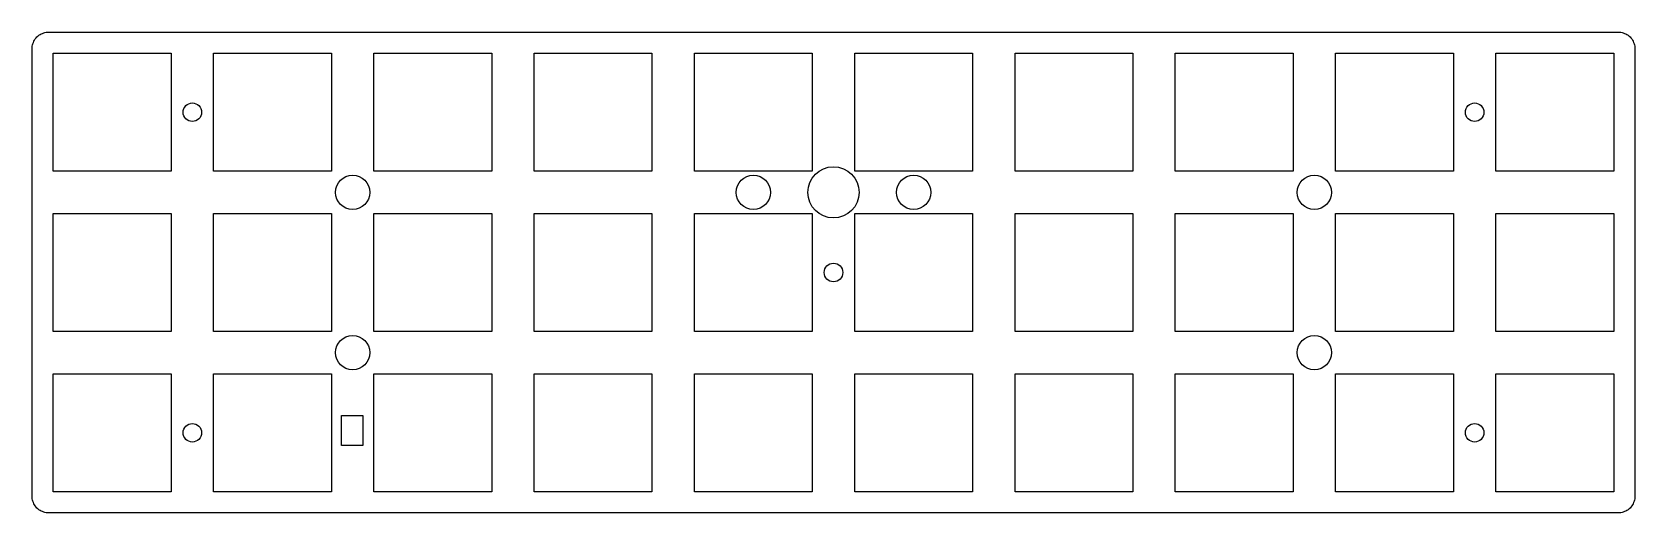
# Model space of a CAD drawing. Extents: x 0 to 191, y 0 to 57.
import ezdxf

# ---------------------------------------------------------------- set-up
doc = ezdxf.new("R2010")
doc.units = 0
doc.header["$MEASUREMENT"] = 0

msp = doc.modelspace()

# ---------------------------------------------------------------- linework, layer by layer
at = {"color": 0}
for p, q in [((1.05006, 57.113), (1.18787, 57.1899)), ((1.18787, 57.1899), (1.32981, 57.2548)), ((1.32981, 57.2548), (1.47588, 57.3098)), ((1.47588, 57.3098), (1.62884, 57.3525)), ((1.62884, 57.3525), (1.7818, 57.3828)), ((1.7818, 57.3828), (1.9389, 57.4008)), ((1.9389, 57.4008), (2.096, 57.4075)), ((2.096, 57.4075), (188.597, 57.4075)), ((188.597, 57.4075), (188.753, 57.4008)), ((188.753, 57.4008), (188.908, 57.3828)), ((188.908, 57.3828), (189.063, 57.3525)), ((189.063, 57.3525), (189.214, 57.3098)), ((189.214, 57.3098), (189.362, 57.2548)), ((189.362, 57.2548), (189.504, 57.1899)), ((189.504, 57.1899), (189.64, 57.113)), ((0.095085, 55.4069), (0.101975, 55.5639)), ((0.095085, 2.25723), (0.095085, 55.4069)), ((0.101975, 55.5639), (0.119889, 55.7209)), ((0.119889, 55.7209), (0.150206, 55.874)), ((0.150206, 55.874), (0.192925, 56.0268)), ((0.192925, 56.0268), (0.248047, 56.1728)), ((0.248047, 56.1728), (0.312815, 56.315)), ((0.312815, 56.315), (0.389985, 56.4526)), ((0.389985, 56.4526), (0.4768, 56.5838)), ((0.4768, 56.5838), (0.574643, 56.7062)), ((0.574643, 56.7062), (0.680752, 56.8219)), ((0.680752, 56.8219), (0.796505, 56.9281)), ((0.796505, 56.9281), (0.919152, 57.0258)), ((0.919152, 57.0258), (1.05006, 57.113)), ((189.64, 57.113), (189.771, 57.0258)), ((189.771, 57.0258), (189.895, 56.9281)), ((189.895, 56.9281), (190.011, 56.8219)), ((190.011, 56.8219), (190.117, 56.7062)), ((190.117, 56.7062), (190.215, 56.5838)), ((190.215, 56.5838), (190.302, 56.4526)), ((190.302, 56.4526), (190.379, 56.315)), ((190.379, 56.315), (190.444, 56.1728)), ((190.444, 56.1728), (190.499, 56.0268)), ((190.499, 56.0268), (190.54, 55.874)), ((190.54, 55.874), (190.572, 55.7209)), ((190.572, 55.7209), (190.59, 55.5639)), ((190.59, 55.5639), (190.596, 55.4069)), ((190.596, 55.4069), (190.596, 2.25723)), ((2.62103, 54.8816), (16.6205, 54.8816)), ((2.62103, 40.8824), (2.62103, 54.8816)), ((16.6205, 54.8816), (16.6205, 40.8824)), ((21.671, 54.8816), (35.6704, 54.8816)), ((21.671, 40.8824), (21.671, 54.8816)), ((35.6704, 54.8816), (35.6704, 40.8824)), ((40.7211, 54.8816), (54.7204, 54.8816)), ((40.7211, 40.8824), (40.7211, 54.8816)), ((54.7204, 54.8816), (54.7204, 40.8824)), ((59.7711, 54.8816), (73.7704, 54.8816)), ((59.7711, 40.8824), (59.7711, 54.8816)), ((73.7704, 54.8816), (73.7704, 40.8824)), ((78.8211, 54.8816), (92.8204, 54.8816)), ((78.8211, 40.8824), (78.8211, 54.8816)), ((92.8204, 54.8816), (92.8204, 40.8824)), ((97.8697, 54.8816), (111.869, 54.8816)), ((97.8697, 40.8824), (97.8697, 54.8816)), ((111.869, 54.8816), (111.869, 40.8824)), ((116.92, 54.8816), (130.92, 54.8816)), ((116.92, 40.8824), (116.92, 54.8816)), ((130.92, 54.8816), (130.92, 40.8824)), ((135.971, 54.8816), (149.97, 54.8816)), ((135.971, 40.8824), (135.971, 54.8816)), ((149.97, 54.8816), (149.97, 40.8824)), ((155.021, 54.8816), (169.02, 54.8816)), ((155.021, 40.8824), (155.021, 54.8816)), ((169.02, 54.8816), (169.02, 40.8824)), ((174.071, 54.8816), (188.07, 54.8816)), ((174.071, 40.8824), (174.071, 54.8816)), ((188.07, 54.8816), (188.07, 40.8824)), ((16.6205, 40.8824), (2.62103, 40.8824)), ((35.6704, 40.8824), (21.671, 40.8824)), ((54.7204, 40.8824), (40.7211, 40.8824)), ((73.7704, 40.8824), (59.7711, 40.8824)), ((92.8204, 40.8824), (78.8211, 40.8824)), ((111.869, 40.8824), (97.8697, 40.8824)), ((130.92, 40.8824), (116.92, 40.8824)), ((149.97, 40.8824), (135.971, 40.8824)), ((169.02, 40.8824), (155.021, 40.8824)), ((188.07, 40.8824), (174.071, 40.8824)), ((2.62103, 35.8316), (16.6205, 35.8316)), ((2.62103, 21.8323), (2.62103, 35.8316)), ((16.6205, 35.8316), (16.6205, 21.8323)), ((21.671, 35.8316), (35.6704, 35.8316)), ((21.671, 21.8323), (21.671, 35.8316)), ((35.6704, 35.8316), (35.6704, 21.8323)), ((40.7211, 35.8316), (54.7204, 35.8316)), ((40.7211, 21.8323), (40.7211, 35.8316)), ((54.7204, 35.8316), (54.7204, 21.8323)), ((59.7711, 35.8316), (73.7704, 35.8316)), ((59.7711, 21.8323), (59.7711, 35.8316)), ((73.7704, 35.8316), (73.7704, 21.8323)), ((78.8211, 35.8316), (92.8204, 35.8316)), ((78.8211, 21.8323), (78.8211, 35.8316)), ((92.8204, 35.8316), (92.8204, 21.8323)), ((97.8697, 35.8316), (111.869, 35.8316)), ((97.8697, 21.8323), (97.8697, 35.8316)), ((111.869, 35.8316), (111.869, 21.8323)), ((116.92, 35.8316), (130.92, 35.8316)), ((116.92, 21.8323), (116.92, 35.8316)), ((130.92, 35.8316), (130.92, 21.8323)), ((135.971, 35.8316), (149.97, 35.8316)), ((135.971, 21.8323), (135.971, 35.8316)), ((149.97, 35.8316), (149.97, 21.8323)), ((155.021, 35.8316), (169.02, 35.8316)), ((155.021, 21.8323), (155.021, 35.8316)), ((169.02, 35.8316), (169.02, 21.8323)), ((174.071, 35.8316), (188.07, 35.8316)), ((174.071, 21.8323), (174.071, 35.8316)), ((188.07, 35.8316), (188.07, 21.8323)), ((16.6205, 21.8323), (2.62103, 21.8323)), ((35.6704, 21.8323), (21.671, 21.8323)), ((54.7204, 21.8323), (40.7211, 21.8323)), ((73.7704, 21.8323), (59.7711, 21.8323)), ((92.8204, 21.8323), (78.8211, 21.8323)), ((111.869, 21.8323), (97.8697, 21.8323)), ((130.92, 21.8323), (116.92, 21.8323)), ((149.97, 21.8323), (135.971, 21.8323)), ((169.02, 21.8323), (155.021, 21.8323)), ((188.07, 21.8323), (174.071, 21.8323)), ((2.62103, 16.7817), (16.6205, 16.7817)), ((2.62103, 2.78226), (2.62103, 16.7817)), ((16.6205, 16.7817), (16.6205, 2.78226)), ((21.671, 16.7817), (35.6704, 16.7817)), ((21.671, 2.78226), (21.671, 16.7817)), ((35.6704, 16.7817), (35.6704, 2.78226)), ((40.7211, 16.7817), (54.7204, 16.7817)), ((40.7211, 2.78226), (40.7211, 16.7817)), ((54.7204, 16.7817), (54.7204, 2.78226)), ((59.7711, 16.7817), (73.7704, 16.7817)), ((59.7711, 2.78226), (59.7711, 16.7817)), ((73.7704, 16.7817), (73.7704, 2.78226)), ((78.8211, 16.7817), (92.8204, 16.7817)), ((78.8211, 2.78226), (78.8211, 16.7817)), ((92.8204, 16.7817), (92.8204, 2.78226)), ((97.8697, 16.7817), (111.869, 16.7817)), ((97.8697, 2.78226), (97.8697, 16.7817)), ((111.869, 16.7817), (111.869, 2.78226)), ((116.92, 16.7817), (130.92, 16.7817)), ((116.92, 2.78226), (116.92, 16.7817)), ((130.92, 16.7817), (130.92, 2.78226)), ((135.971, 16.7817), (149.97, 16.7817)), ((135.971, 2.78226), (135.971, 16.7817)), ((149.97, 16.7817), (149.97, 2.78226)), ((155.021, 16.7817), (169.02, 16.7817)), ((155.021, 2.78226), (155.021, 16.7817)), ((169.02, 16.7817), (169.02, 2.78226)), ((174.071, 16.7817), (188.07, 16.7817)), ((174.071, 2.78226), (174.071, 16.7817)), ((188.07, 16.7817), (188.07, 2.78226)), ((0.101975, 2.10013), (0.095085, 2.25723)), ((0.119889, 1.94441), (0.101975, 2.10013)), ((0.150206, 1.79007), (0.119889, 1.94441)), ((16.6205, 2.78226), (2.62103, 2.78226)), ((35.6704, 2.78226), (21.671, 2.78226)), ((54.7204, 2.78226), (40.7211, 2.78226)), ((73.7704, 2.78226), (59.7711, 2.78226)), ((92.8204, 2.78226), (78.8211, 2.78226)), ((111.869, 2.78226), (97.8697, 2.78226)), ((130.92, 2.78226), (116.92, 2.78226)), ((149.97, 2.78226), (135.971, 2.78226)), ((169.02, 2.78226), (155.021, 2.78226)), ((188.07, 2.78226), (174.071, 2.78226)), ((190.572, 1.94441), (190.54, 1.79007)), ((190.59, 2.10013), (190.572, 1.94441)), ((190.596, 2.25723), (190.59, 2.10013)), ((0.192925, 1.63849), (0.150206, 1.79007)), ((0.248047, 1.49104), (0.192925, 1.63849)), ((0.312815, 1.3491), (0.248047, 1.49104)), ((0.389985, 1.21267), (0.312815, 1.3491)), ((0.4768, 1.08176), (0.389985, 1.21267)), ((0.574643, 0.957735), (0.4768, 1.08176)), ((0.680752, 0.841982), (0.574643, 0.957735)), ((0.796505, 0.735873), (0.680752, 0.841982)), ((0.919152, 0.63803), (0.796505, 0.735873)), ((1.05006, 0.551215), (0.919152, 0.63803)), ((1.18787, 0.474045), (1.05006, 0.551215)), ((1.32981, 0.409279), (1.18787, 0.474045)), ((1.47588, 0.354157), (1.32981, 0.409279)), ((1.62884, 0.312815), (1.47588, 0.354157)), ((1.7818, 0.28112), (1.62884, 0.312815)), ((1.9389, 0.263205), (1.7818, 0.28112)), ((2.096, 0.257693), (1.9389, 0.263205)), ((188.597, 0.256315), (2.096, 0.257693)), ((188.753, 0.263205), (188.597, 0.256315)), ((188.908, 0.28112), (188.753, 0.263205)), ((189.063, 0.312815), (188.908, 0.28112)), ((189.214, 0.354157), (189.063, 0.312815)), ((189.362, 0.409279), (189.214, 0.354157)), ((189.504, 0.474045), (189.362, 0.409279)), ((189.64, 0.551215), (189.504, 0.474045)), ((189.771, 0.63803), (189.64, 0.551215)), ((189.895, 0.735873), (189.771, 0.63803)), ((190.011, 0.841982), (189.895, 0.735873)), ((190.117, 0.957735), (190.011, 0.841982)), ((190.215, 1.08176), (190.117, 0.957735)), ((190.302, 1.21267), (190.215, 1.08176)), ((190.379, 1.3491), (190.302, 1.21267)), ((190.444, 1.49104), (190.379, 1.3491)), ((190.499, 1.63849), (190.444, 1.49104)), ((190.54, 1.79007), (190.499, 1.63849))]:
    msp.add_line(p, q, dxfattribs=at)
msp.add_lwpolyline([(36.882403, 11.821619), (39.422403, 11.821619), (39.422403, 8.265619), (36.882403, 8.265619), (36.882403, 11.821619)], close=True)
at = {"linetype": 'Continuous'}
for centre in [(19.14575, 47.882), (171.5455, 47.882), (95.34505, 28.83195), (19.14575, 9.78198), (171.5455, 9.78198)]:
    msp.add_circle(centre, 1.1, dxfattribs=at)
for centre, radius in [((38.1961, 38.3574), 2.032), ((85.8197, 38.3574), 2.032), ((95.3447, 38.3574), 3.048), ((104.8697, 38.3574), 2.032), ((152.496, 38.3574), 2.032), ((38.1961, 19.3073), 2.032), ((152.496, 19.3073), 2.032)]:
    msp.add_circle(centre, radius)

doc.saveas('drawing.dxf')
